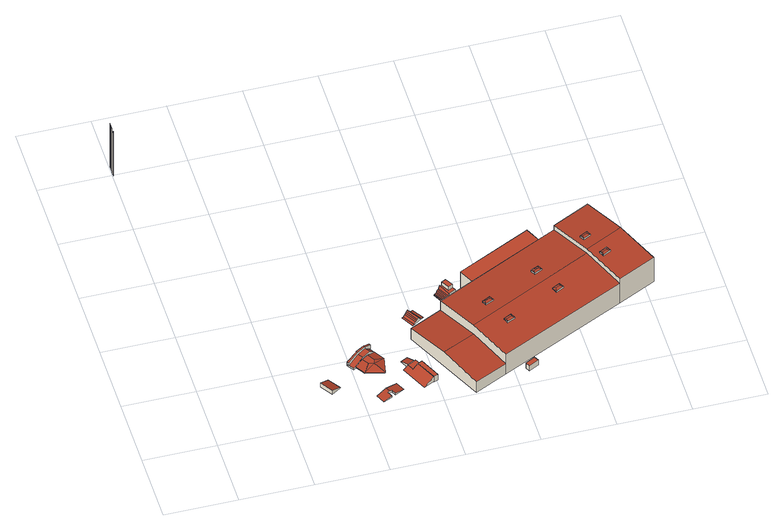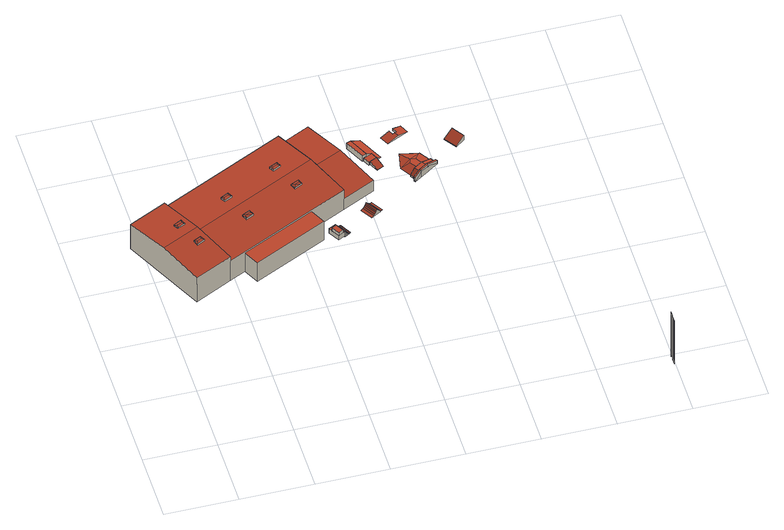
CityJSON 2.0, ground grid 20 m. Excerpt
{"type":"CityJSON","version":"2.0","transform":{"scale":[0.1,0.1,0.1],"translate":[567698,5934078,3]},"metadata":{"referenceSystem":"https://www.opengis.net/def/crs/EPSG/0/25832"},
"CityObjects":{
"building1":{"type":"Building","attributes":{"Grundfläche 2D":"11841.730945","Grundhöhe NN":"3.777"},"geometry":[{"type":"MultiSurface","lod":"3","boundaries":[[[0,1,2,3]],[[4,1,0,3,5,6]],[[7,2,1]],[[2,8,9,10]],[[8,2,7]],[[9,8,7,1,4,11]],[[12,13,14,15,16,17]],[[18,19,20,13,12,21]],[[22,19,18,23]],[[24,25,26,27,28,22,23,29]],[[30,31,32,26,25,33]],[[34,35,36,31,30,37]]],"semantics":{"surfaces":[{"type":"RoofSurface"},{"type":"WallSurface"}],"values":[0,1,0,1,0,1,1,1,1,1,1,1]}}]},
"building2":{"type":"Building","attributes":{"Grundfläche 2D":"12.855270","Grundhöhe NN":"4.410"},"geometry":[{"type":"Solid","lod":"3","boundaries":[[[[38,39,40,41]],[[42,43,41,40]],[[43,44,38,41]],[[44,45,39,38]],[[45,42,40,39]],[[45,44,43,42]]]],"semantics":{"surfaces":[{"type":"RoofSurface"},{"type":"WallSurface"},{"type":"GroundSurface"}],"values":[[0,1,1,1,1,2]]}}]},
"building3":{"type":"Building","attributes":{"Grundfläche 2D":"16.901000","Grundhöhe NN":"4.299"},"geometry":[{"type":"Solid","lod":"3","boundaries":[[[[46,47,48,49,50,51]],[[52,53,54,46,51,55]],[[50,55,51]],[[52,56,53]],[[54,53,56,57]],[[47,46,54,57,58]],[[48,47,58,59]],[[48,59,49]],[[58,57,56,52,55,50,49,59]]]],"semantics":{"surfaces":[{"type":"RoofSurface"},{"type":"WallSurface"},{"type":"GroundSurface"}],"values":[[0,0,1,1,1,1,1,1,2]]}}]},
"building4":{"type":"Building","attributes":{"Grundfläche 2D":"18.198740","Grundhöhe NN":"3.924"},"children":["building4-1"],"geometry":[{"type":"Solid","lod":"3","boundaries":[[[[60,61,62,63,64,65,66]],[[67,68,69,70,71,72,73,74]],[[64,74,73,72,66,65]],[[64,63,75]],[[76,77,78,68,67,74,64,75]],[[79,70,69,68,78,80]],[[60,66,72,71,70,79,81]],[[61,60,81,82]],[[61,82,62]],[[81,79,80,78,77,76,75,63,62,82]]]],"semantics":{"surfaces":[{"type":"RoofSurface"},{"type":"WallSurface"},{"type":"GroundSurface"}],"values":[[0,0,0,1,1,1,1,1,1,2]]}}]},
"building4-1":{"type":"BuildingInstallation","parents":["building4"],"geometry":[{"type":"MultiSurface","lod":"3","boundaries":[[[83,84,85,86]],[[86,85,87,88,89]],[[87,90,91,88]],[[68,69,84,83]],[[69,73,65,87,85,84]],[[65,61,62,90,87]],[[62,63,91,90]],[[64,88,91,63]],[[64,74,67,68,83,86,89,88]]],"semantics":{"surfaces":[{"type":"RoofSurface"},{"type":"WallSurface"}],"values":[0,0,0,1,1,1,1,1,1]}}]},
"building5":{"type":"Building","attributes":{"Grundfläche 2D":"37.864395","Grundhöhe NN":"4.374"},"geometry":[{"type":"Solid","lod":"3","boundaries":[[[[92,93,71]],[[92,94,95,93]],[[96,97,94]],[[97,95,94]],[[98,97,96]],[[99,98,60,100,101]],[[99,97,98]],[[99,101,93,95,97]],[[92,71,102,103]],[[94,92,103,104]],[[96,94,104,105]],[[96,105,98]],[[71,93,101,100,60,102]],[[103,102,60,98,105,104]]]],"semantics":{"surfaces":[{"type":"RoofSurface"},{"type":"WallSurface"},{"type":"GroundSurface"}],"values":[[0,0,0,0,0,0,0,0,1,1,1,1,1,2]]}}]},
"building6":{"type":"Building","attributes":{"Grundfläche 2D":"22.024042","Grundhöhe NN":"4.257"},"geometry":[{"type":"Solid","lod":"3","boundaries":[[[[106,107,108,109,110,111]],[[112,113,110,109]],[[113,114,111,110]],[[114,106,111]],[[115,108,107]],[[115,112,109,108]],[[112,115,107,106,114,113]]]],"semantics":{"surfaces":[{"type":"RoofSurface"},{"type":"WallSurface"},{"type":"GroundSurface"}],"values":[[0,1,1,1,1,1,2]]}}]},
"building7":{"type":"Building","attributes":{"Grundfläche 2D":"5.789737","Grundhöhe NN":"4.244"},"geometry":[{"type":"Solid","lod":"3","boundaries":[[[[116,117,118,119]],[[120,121,119,118]],[[121,122,116,119]],[[122,123,117,116]],[[123,120,118,117]],[[123,122,121,120]]]],"semantics":{"surfaces":[{"type":"RoofSurface"},{"type":"WallSurface"},{"type":"GroundSurface"}],"values":[[0,1,1,1,1,2]]}}]},
"building8":{"type":"Building","attributes":{"Grundfläche 2D":"5.205711","Grundhöhe NN":"4.238"},"geometry":[{"type":"Solid","lod":"3","boundaries":[[[[124,125,117,126]],[[125,124,127,128]],[[117,125,128,123]],[[126,117,123,129]],[[124,126,129,127]],[[128,127,129,123]]]],"semantics":{"surfaces":[{"type":"RoofSurface"},{"type":"WallSurface"},{"type":"GroundSurface"}],"values":[[0,1,1,1,1,2]]}}]},
"building9":{"type":"Building","attributes":{"Grundfläche 2D":"8.023814","Grundhöhe NN":"4.221"},"geometry":[{"type":"Solid","lod":"3","boundaries":[[[[130,131,132,133]],[[131,130,134,135]],[[132,131,135,136]],[[133,132,136,137]],[[130,133,137,134]],[[135,134,137,136]]]],"semantics":{"surfaces":[{"type":"RoofSurface"},{"type":"WallSurface"},{"type":"GroundSurface"}],"values":[[0,1,1,1,1,2]]}}]},
"building10":{"type":"Building","attributes":{"Grundfläche 2D":"15.151336","Grundhöhe NN":"4.194"},"geometry":[{"type":"Solid","lod":"3","boundaries":[[[[138,139,140,141]],[[142,139,138,143]],[[144,142,143,145]],[[146,144,145,147]],[[148,146,147,149]],[[150,148,149,151]],[[152,150,151,153]],[[154,152,153,155]],[[156,157,158,154,155,159]],[[160,157,156,161]],[[162,163,164,161,156,159,155,153,151,149,147,145,143,138,141,165]],[[140,139,142,144,146,148,150,152,154,158,157,160,166,167]],[[166,160,161,164,163,162,165,141,140,167]]]],"semantics":{"surfaces":[{"type":"RoofSurface"},{"type":"WallSurface"},{"type":"GroundSurface"}],"values":[[0,0,0,0,0,0,0,0,0,0,1,1,2]]}}]},
"building11":{"type":"Building","attributes":{"Grundfläche 2D":"7.523546","Grundhöhe NN":"4.231"},"geometry":[{"type":"Solid","lod":"3","boundaries":[[[[168,169,170,171,172,173]],[[174,168,173,175]],[[176,174,175,177]],[[178,176,177,179]],[[180,178,179,181]],[[182,180,181,183]],[[184,182,183,185]],[[186,184,185,187]],[[188,189,172,171]],[[189,190,173,172]],[[190,191,175,173]],[[191,192,177,175]],[[192,193,179,177]],[[193,194,181,179]],[[194,195,183,181]],[[195,196,197,187,185,183]],[[197,186,187]],[[198,199,182,184,186]],[[199,200,180,182]],[[200,201,178,180]],[[201,202,176,178]],[[202,203,174,176]],[[203,204,168,174]],[[204,205,169,168]],[[205,206,170,169]],[[206,188,171,170]],[[193,192,191,190,189,188,206,205,204,203,202,201,200,199,198,186,197,196,195,194]]]],"semantics":{"surfaces":[{"type":"RoofSurface"},{"type":"WallSurface"},{"type":"GroundSurface"}],"values":[[0,0,0,0,0,0,0,0,1,1,1,1,1,1,1,1,1,1,1,1,1,1,1,1,1,1,2]]}}]},
"building12":{"type":"Building","attributes":{"Grundfläche 2D":"8.056384","Grundhöhe NN":"4.518"},"children":["building12-1"],"geometry":[{"type":"Solid","lod":"3","boundaries":[[[[207,208,170,209,210,211]],[[208,207,211,212,213]],[[170,208,213,214]],[[209,170,214,215]],[[211,210,209,215,212]],[[213,212,215,214]]]],"semantics":{"surfaces":[{"type":"RoofSurface"},{"type":"WallSurface"},{"type":"GroundSurface"}],"values":[[0,1,1,1,1,2]]}}]},
"building12-1":{"type":"BuildingInstallation","parents":["building12"],"geometry":[{"type":"MultiSurface","lod":"3","boundaries":[[[216,217,218,219]],[[219,218,207,220]],[[216,219,220,210]],[[217,216,210,211]],[[218,217,211,207]]],"semantics":{"surfaces":[{"type":"RoofSurface"},{"type":"WallSurface"}],"values":[0,1,1,1,1]}}]},
"building13":{"type":"Building","attributes":{"Grundfläche 2D":"4.285646","Grundhöhe NN":"3.818"},"geometry":[{"type":"Solid","lod":"3","boundaries":[[[[221,222,223,224]],[[225,226,224,223]],[[226,227,221,224]],[[227,228,222,221]],[[228,225,223,222]],[[228,227,226,225]]]],"semantics":{"surfaces":[{"type":"RoofSurface"},{"type":"WallSurface"},{"type":"GroundSurface"}],"values":[[0,1,1,1,1,2]]}}]},
"building14":{"type":"Building","attributes":{"Grundfläche 2D":"1631.831402","Grundhöhe NN":"3.931"},"children":["building14-1","building14-2","building14-3","building14-4","building14-5","building14-6"],"geometry":[{"type":"Solid","lod":"3","boundaries":[[[[229,230,231,232]],[[233,229,232,234]],[[235,236,237,238]],[[239,236,235,240]],[[241,242,243,244]],[[245,246,247,248]],[[249,246,245,250]],[[239,234,232,231,237,236]],[[234,239,251,252,233]],[[230,229,233,252,253]],[[230,253,254,237,231]],[[242,255,256,247,238,237,254,257,243]],[[240,235,238,247,246,249]],[[240,249,258,251,239]],[[244,243,257,259]],[[241,244,259,260]],[[242,241,260,255]],[[248,247,256,261]],[[250,245,248,261,262]],[[249,250,262,258]],[[254,253,252,251,258,262,261,256,255,260,259,257]]]],"semantics":{"surfaces":[{"type":"RoofSurface"},{"type":"WallSurface"},{"type":"GroundSurface"}],"values":[[0,0,0,0,0,0,0,1,1,1,1,1,1,1,1,1,1,1,1,1,2]]}}]},
"building14-1":{"type":"BuildingInstallation","parents":["building14"],"geometry":[{"type":"MultiSurface","lod":"3","boundaries":[[[263,264,265,266]],[[263,266,267]],[[268,265,264]],[[267,266,265,268]],[[264,263,269,270]],[[270,271,268,264]],[[271,272,267,268]],[[272,269,263,267]]],"semantics":{"surfaces":[{"type":"RoofSurface"},{"type":"WallSurface"}],"values":[0,0,0,0,1,1,1,1]}}]},
"building14-2":{"type":"BuildingInstallation","parents":["building14"],"geometry":[{"type":"MultiSurface","lod":"3","boundaries":[[[273,274,275,276]],[[274,277,278,275]],[[279,278,277]],[[280,276,275,278,279]],[[281,282,283,274,273,276]],[[277,274,283,284]],[[284,285,279,277]],[[285,281,276,280,279]]],"semantics":{"surfaces":[{"type":"RoofSurface"},{"type":"WallSurface"}],"values":[0,0,0,0,1,1,1,1]}}]},
"building14-3":{"type":"BuildingInstallation","parents":["building14"],"geometry":[{"type":"MultiSurface","lod":"3","boundaries":[[[286,287,288]],[[289,288,287,290]],[[286,291,290,287]],[[289,290,291]],[[292,293,286,288]],[[293,294,291,286]],[[294,295,289,291]],[[295,292,288,289]]],"semantics":{"surfaces":[{"type":"RoofSurface"},{"type":"WallSurface"}],"values":[0,0,0,0,1,1,1,1]}}]},
"building14-4":{"type":"BuildingInstallation","parents":["building14"],"geometry":[{"type":"MultiSurface","lod":"3","boundaries":[[[296,297,298]],[[299,298,297,300]],[[301,297,296]],[[301,302,300,297]],[[299,300,302]],[[303,304,296,298]],[[296,304,305,302,301]],[[305,306,299,302]],[[306,303,298,299]]],"semantics":{"surfaces":[{"type":"RoofSurface"},{"type":"WallSurface"}],"values":[0,0,0,0,0,1,1,1,1]}}]},
"building14-5":{"type":"BuildingInstallation","parents":["building14"],"geometry":[{"type":"MultiSurface","lod":"3","boundaries":[[[307,308,309]],[[310,309,308,311]],[[307,312,311,308]],[[310,311,312]],[[313,314,307,309]],[[314,315,312,307]],[[315,316,310,312]],[[316,313,309,310]]],"semantics":{"surfaces":[{"type":"RoofSurface"},{"type":"WallSurface"}],"values":[0,0,0,0,1,1,1,1]}}]},
"building14-6":{"type":"BuildingInstallation","parents":["building14"],"geometry":[{"type":"MultiSurface","lod":"3","boundaries":[[[317,318,319]],[[320,319,318,321]],[[322,318,317]],[[322,323,321,318]],[[320,321,323]],[[324,325,317,319]],[[317,325,326,323,322]],[[326,327,320,323]],[[327,324,319,320]]],"semantics":{"surfaces":[{"type":"RoofSurface"},{"type":"WallSurface"}],"values":[0,0,0,0,0,1,1,1,1]}}]}
},
"vertices":[
[2,998,163],[2,1000,163],[1,1004,163],[1,997,163],[2,1000,8],[1,997,8],[2,998,8],[2,1002,163],[3,1004,163],[3,1004,8],[1,1004,8],[2,1002,8],[2,1015,8],[2,1015,163],[2,1013,163],[1,1011,163],[1,1011,8],[2,1013,8],[2,1019,8],[2,1019,163],[2,1017,163],[2,1017,8],[2,1021,163],[2,1021,8],[2,1023,8],[2,1025,8],[2,1025,163],[2,1023,163],[2,1022,163],[2,1022,8],[2,1029,8],[2,1029,163],[2,1027,163],[2,1027,8],[2,1033,8],[2,1033,164],[2,1031,163],[2,1031,8],
[354,109,15],[331,143,15],[305,125,30],[328,91,30],[305,125,14],[328,91,14],[354,109,14],[331,143,14],
[471,58,20],[476,60,19],[482,48,19],[508,60,13],[496,86,13],[464,71,20],[448,32,13],[471,42,19],[465,55,19],[436,57,13],[471,42,13],[465,55,13],[476,60,13],[482,48,13],
[471,209,14],[462,223,14],[466,226,9],[463,231,9],[445,219,28],[448,214,28],[457,200,28],[422,203,28],[393,185,14],[396,180,14],[406,166,14],[410,169,16],[435,185,28],[425,199,28],[422,204,28],[445,219,9],[422,204,9],[422,203,9],[393,185,9],[406,166,9],[396,180,9],[471,209,9],[462,223,9],
[393,185,23],[396,180,23],[425,199,34],[422,203,34],[448,214,34],[445,219,34],[422,204,34],[466,226,24],[463,231,24],
[410,168,16],[432,183,23],[428,141,16],[444,164,23],[479,129,15],[459,161,23],[489,180,14],[462,175,23],[457,200,20],[449,194,23],[410,169,14],[410,168,14],[428,141,14],[479,129,14],
[526,128,13],[561,54,13],[589,67,31],[563,123,31],[548,116,21],[540,134,21],[563,123,13],[548,116,13],[540,134,13],[589,67,13],
[528,159,13],[540,134,23],[559,143,23],[547,168,13],[559,143,12],[547,168,12],[528,159,12],[540,134,12],
[572,127,23],[563,145,23],[548,116,23],[572,127,12],[563,145,12],[548,116,12],
[589,67,32],[601,72,32],[575,128,32],[563,123,32],[589,67,12],[601,72,12],[575,128,12],[563,123,12],
[599,324,14],[619,291,14],[625,295,12],[605,328,12],[616,289,16],[596,322,16],[613,287,20],[593,320,21],[611,286,23],[591,319,24],[609,285,27],[589,318,28],[606,283,23],[586,316,24],[604,282,20],[584,315,21],[601,280,17],[581,313,18],[577,310,13],[597,277,13],[599,279,15],[579,312,15],[592,274,12],[572,308,12],[584,315,12],[579,312,12],[577,310,12],[586,316,12],[611,286,12],[613,287,12],
[705,340,25],[705,341,27],[706,342,30],[690,374,34],[688,373,30],[687,373,25],[703,339,22],[685,372,22],[701,338,19],[683,371,20],[699,337,17],[681,370,17],[697,336,15],[679,368,16],[694,334,14],[676,367,14],[691,333,13],[674,365,14],[689,332,12],[672,364,13],[690,374,12],[688,373,12],[687,373,12],[685,372,12],[683,371,12],[681,370,12],[679,368,12],[676,367,12],[674,365,12],[672,364,12],[691,333,12],[694,334,12],[697,336,12],[699,337,12],[701,338,12],[703,339,12],[705,340,12],[705,341,12],[706,342,12],
[696,377,30],[690,374,30],[726,352,30],[721,362,30],[709,384,30],[709,384,15],[690,374,15],[706,342,15],[726,352,15],
[721,362,41],[709,384,41],[696,377,41],[708,355,41],[708,355,30],
[863,57,26],[856,70,26],[830,56,26],[836,43,26],[830,56,8],[836,43,8],[863,57,8],[856,70,8],
[1170,379,108],[1115,493,96],[1012,443,96],[1067,329,108],[1226,264,96],[1122,214,96],[720,161,92],[1067,329,92],[1012,443,80],[665,276,80],[1122,214,80],[775,47,80],[743,367,76],[764,324,76],[967,421,76],[946,464,76],[630,118,59],[720,161,59],[665,276,47],[575,233,47],[775,47,47],[685,4,47],[1122,214,9],[1226,264,9],[1115,493,9],[1012,443,9],[764,324,9],[665,276,9],[967,421,9],[775,47,9],[946,464,9],[743,367,9],[575,233,9],[685,4,9],
[1069,365,109],[1090,375,109],[1081,379,110],[1069,374,110],[1062,378,108],[1084,389,108],[1069,365,105],[1090,375,105],[1084,389,104],[1062,378,104],
[1098,303,109],[1102,296,109],[1102,305,110],[1095,310,109],[1124,307,109],[1115,311,110],[1117,320,109],[1099,311,109],[1095,310,106],[1098,303,105],[1102,296,104],[1124,307,104],[1117,320,106],
[807,148,92],[808,156,94],[801,161,93],[823,172,93],[821,163,94],[829,158,92],[801,161,88],[807,148,87],[829,158,87],[823,172,88],
[787,247,92],[784,238,94],[793,233,93],[771,223,93],[772,232,94],[768,238,92],[765,236,92],[793,233,89],[787,247,87],[765,236,87],[771,223,89],
[956,219,92],[957,228,94],[949,233,93],[971,243,93],[970,234,94],[978,230,92],[949,233,88],[956,219,87],[978,230,87],[971,243,88],
[935,319,92],[933,309,94],[942,305,93],[920,295,93],[920,303,94],[917,310,92],[913,308,92],[942,305,89],[935,319,87],[913,308,87],[920,295,89]
]}
